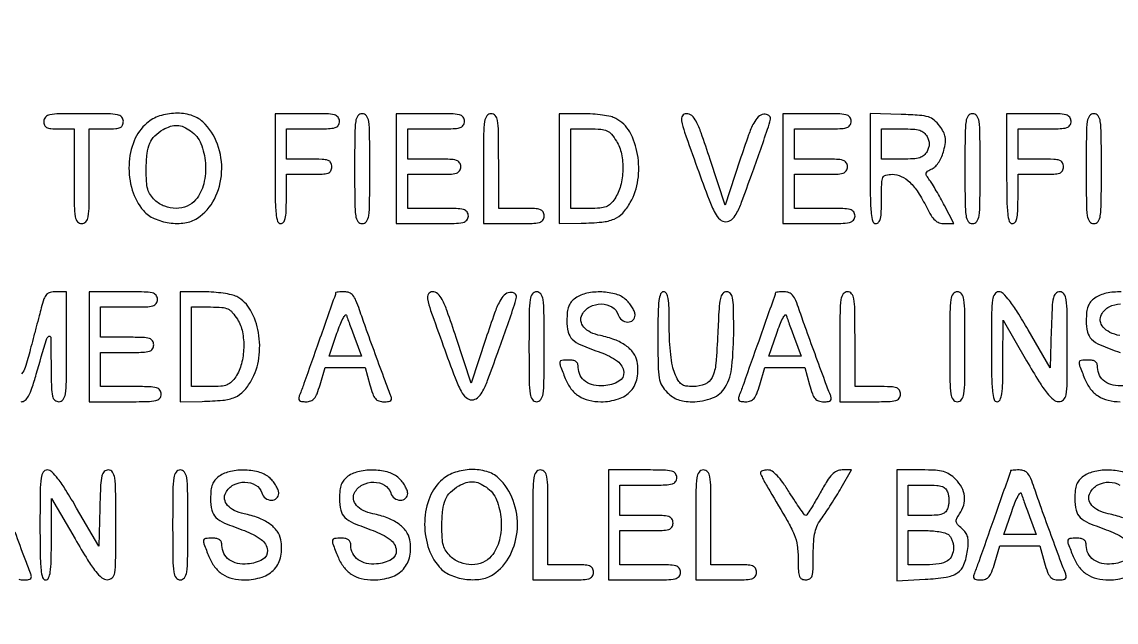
# Model space of a CAD drawing. Extents: x 0 to 1066, y 0 to 761.
# Drawn here: x 870.81 to 895.23, y 241.86 to 255.26 of the extents above; entities that cross this region are included whole.
import ezdxf

# ---------------------------------------------------------------- set-up
doc = ezdxf.new("R2010")
doc.units = 0
doc.header["$MEASUREMENT"] = 0

msp = doc.modelspace()

# ---------------------------------------------------------------- linework, layer by layer
for points in [[(183.390323, 95.266879, 0.000001), (192.989143, 95.254457, 0.000118)], [(479.458836, 95.240684, -0.000004), (502.524384, 95.211821, -0.198594)], [(710.559243, 95.267872, -0.000023), (733.258836, 95.240684, -0.000004), (756.324384, 95.211821, -0.198594)], [(542.992229, 95.24091, -0.000004), (565.972908, 95.212432, -0.198597)], [(606.442229, 95.24091, -0.000004), (629.422908, 95.212432, -0.198597)], [(669.892229, 95.24091, -0.000004), (692.872908, 95.212432, -0.198597)], [(870.789337, 246.7782, 0.178321), (870.877545, 246.810692, 0.090477), (870.953367, 246.903602, 0.045479), (871.030022, 247.07848, 0.010027), (871.127609, 247.39155, -0.001209), (871.353905, 248.165315, -0.180504), (871.408726, 248.238317, -0.586533), (871.449768, 248.216353, -0.002598), (871.457921, 247.60305, 0.004063), (871.466082, 247.10001, 0.046466), (871.489247, 246.903291, 0.159576), (871.541538, 246.813336, 0.183972), (871.6338, 246.7782, 0.240299), (871.728122, 246.826309, 0.123223), (871.778933, 246.952687, 0.031956), (871.799411, 247.232038, 0.002322), (871.803, 248.0049), (871.803, 249.2316), (871.568435, 249.2316, 0.057703), (871.438347, 249.216537, 0.150789), (871.358017, 249.169484, 0.102355), (871.300077, 249.072296, 0.018959), (871.23908, 248.87205, 0.000085), (871.192337, 248.694626, 0.000034), (871.12805, 248.450372, 0.000033), (871.058616, 248.18642, 0.000041), (870.994214, 247.94145, -0.009374), (870.880779, 247.540552, -0.115475), (870.801791, 247.404001, -0.538762)], [(895.339323, 249.228356, 0.060569), (895.007156, 249.200454, 0.10142), (894.75075, 249.089944, 0.064007), (894.657952, 249.005732, 0.085808), (894.600151, 248.908165, 0.066535), (894.569634, 248.778274, 0.024477), (894.5604, 248.589758, 0.055339), (894.589037, 248.331812, 0.149321), (894.679273, 248.173324, 0.090969), (894.873044, 248.047662, 0.013145), (895.314497, 247.877657, -0.070637)], [(895.306566, 248.254434, -0.060203), (895.089887, 248.327177, -0.103319), (894.938806, 248.442045, -0.141227), (894.874442, 248.580835, -0.162669), (894.898878, 248.724146, -0.149104), (895.072637, 248.897203, -0.123853), (895.327031, 248.959698, -0.133716)], [(895.387204, 247.13327, -0.073735), (895.160738, 247.147205, -0.104161), (894.976447, 247.228673, -0.119079), (894.857123, 247.367512, -0.118782), (894.8142, 247.545643, 0.082235), (894.801746, 247.620852, 0.147435), (894.765633, 247.671334, 0.119852), (894.701424, 247.699894, 0.045016), (894.6027, 247.7088, 0.028442), (894.448293, 247.70001, 0.327023), (894.406192, 247.661113, 0.139119), (894.412829, 247.581942, 0.005125), (894.522689, 247.299001, 0.065244), (894.651477, 247.069252, 0.088006), (894.824842, 246.906438, 0.085852), (895.04714, 246.810565, 0.059042), (895.320273, 246.7782, 0.079385)], [(895.40787, 245.200194, 0.061394), (895.085523, 245.252156, 0.060569), (894.753356, 245.224254, 0.10142), (894.49695, 245.113744, 0.064007), (894.404152, 245.029532, 0.085808), (894.346351, 244.931965, 0.066535), (894.315834, 244.802074, 0.024477), (894.3066, 244.613558, 0.055339), (894.335237, 244.355612, 0.149321), (894.425473, 244.197124, 0.090969), (894.619244, 244.071462, 0.013145), (895.060697, 243.901457, -0.070637), (895.435195, 243.705369, -0.215768)], [(895.373922, 244.1855, 0.038754), (895.052766, 244.278234, -0.060203), (894.836087, 244.350977, -0.103319), (894.685006, 244.465845, -0.141227), (894.620642, 244.604635, -0.162669), (894.645078, 244.747946, -0.149104), (894.818837, 244.921003, -0.123853), (895.073231, 244.983498, -0.133716), (895.312553, 244.9169, -0.183571)], [(870.736834, 242.819952, 0.078722), (870.850146, 242.802, 0.029308), (870.955292, 242.808168, 0.166988), (871.005022, 242.832076, 0.236769), (871.019864, 242.875866, 0.061225), (871.00009, 242.95005, -0.006965), (870.877801, 243.266406, -0.001209), (870.656545, 243.86784, -0.001323)], [(895.467196, 243.258264, -0.104684), (895.133404, 243.15707, -0.073735), (894.906938, 243.171005, -0.104161), (894.722647, 243.252473, -0.119079), (894.603323, 243.391312, -0.118782), (894.5604, 243.569443, 0.082235), (894.547946, 243.644652, 0.147435), (894.511833, 243.695134, 0.119852), (894.447624, 243.723694, 0.045016), (894.3489, 243.7326, 0.028442), (894.194493, 243.72381, 0.327023), (894.152392, 243.684913, 0.139119), (894.159029, 243.605742, 0.005125), (894.268889, 243.322801, 0.065244), (894.397677, 243.093052, 0.088006), (894.571042, 242.930238, 0.085852), (894.79334, 242.834365, 0.059042), (895.066473, 242.802, 0.079385), (895.455677, 242.864186, 0.130563)]]:
    msp.add_lwpolyline(points, format="xyb")
for points in [[(409.06215, 749.15415), (40.8618, 749.132981), (40.8618, 380.65769), (40.8618, 12.1824), (501.2973, 12.1824), (961.7328, 12.1824), (961.7328, 380.646631), (961.7328, 749.110861), (961.41555, 749.1633, 0.040886), (961.153339, 749.184871, 0.000002), (934.190609, 749.194398, 0.000089), (904.448031, 749.199508, 0.000054), (869.1804, 749.195529, -0.000029), (813.61687, 749.186499, -0.000004), (696.10453, 749.175037, -0.000004), (556.774728, 749.163736, -0.000004)], [(871.2954, 253.0386, 0.094959), (871.311963, 252.952174, 0.184152), (871.35885, 252.901125, 0.098846), (871.451839, 252.87573, 0.017388), (871.6338, 252.8694), (871.9722, 252.8694), (871.9722, 251.8119, 0.002827), (871.975931, 251.151941, 0.036854), (871.996734, 250.907737, 0.138781), (872.047994, 250.797268, 0.218517), (872.1414, 250.7544, 0.218517), (872.234806, 250.797268, 0.138781), (872.286066, 250.907737, 0.036854), (872.306869, 251.151941, 0.002827), (872.3106, 251.8119), (872.3106, 252.8694), (872.6913, 252.8694, 0.013964), (872.901058, 252.875259, 0.090841), (873.003263, 252.89995, 0.188085), (873.053834, 252.950995, 0.102588), (873.072, 253.0386, 0.193568), (873.034802, 253.131085, 0.15568), (872.939813, 253.182621, 0.043488), (872.730805, 253.203867, 0.003595), (872.1837, 253.2078, 0.003595), (871.636595, 253.203867, 0.043488), (871.427588, 253.182621, 0.15568), (871.332598, 253.131085, 0.193568)], [(873.594403, 252.995773, 0.123885), (873.311212, 252.603077, 0.085485), (873.197637, 252.064157, 0.082885), (873.270108, 251.502136, 0.104562), (873.521839, 251.043526, 0.111799), (873.759809, 250.867175, 0.06908), (874.096208, 250.771481, 0.069045), (874.446165, 250.771015, 0.111332), (874.724082, 250.875081, 0.131426), (875.104839, 251.30106, 0.103697), (875.265254, 251.900711, 0.101152), (875.17259, 252.527053, 0.118621), (874.841971, 253.026619, 0.118666), (874.582235, 253.173201, 0.075716), (874.236556, 253.217138, 0.073305), (873.881541, 253.155807, 0.095814)], [(876.456, 251.9811, 0.003213), (876.460328, 251.307579, 0.022561), (876.479338, 250.98, 0.049302), (876.515253, 250.804277, 0.328801), (876.5829, 250.7544, 0.232029), (876.644637, 250.78468, 0.108427), (876.683769, 250.8672, 0.047315), (876.704501, 251.023057, 0.00942), (876.7098, 251.3043), (876.7098, 251.8542), (877.2174, 251.8542, 0.008455), (877.511098, 251.859167, 0.072107), (877.6404, 251.8824, 0.188641), (877.701932, 251.933668, 0.12648), (877.725, 252.0234, 0.12648), (877.701932, 252.113132, 0.188641), (877.6404, 252.1644, 0.072107), (877.511098, 252.187633, 0.008455), (877.2174, 252.1926), (876.7098, 252.1926), (876.7098, 252.531), (876.7098, 252.8694), (877.302, 252.8694, 0.006583), (877.651892, 252.874007, 0.063075), (877.799025, 252.896593, 0.183695), (877.86787, 252.948026, 0.142406), (877.8942, 253.0386, 0.165398), (877.863083, 253.130095, 0.1727), (877.783163, 253.181674, 0.052938), (877.609445, 253.203557, 0.004884), (877.1751, 253.2078), (876.456, 253.2078)], [(878.2326, 251.9811, 0.002322), (878.236189, 251.208238, 0.031956), (878.256667, 250.928887, 0.123223), (878.307478, 250.802509, 0.240299), (878.4018, 250.7544, 0.240299), (878.496122, 250.802509, 0.123223), (878.546933, 250.928887, 0.031956), (878.567411, 251.208238, 0.002322), (878.571, 251.9811, 0.002322), (878.567411, 252.753962, 0.031956), (878.546933, 253.033312, 0.123223), (878.496122, 253.159691, 0.240299), (878.4018, 253.2078, 0.240299), (878.307478, 253.159691, 0.123223), (878.256667, 253.033312, 0.031956), (878.236189, 252.753962, 0.002322)], [(879.1632, 251.9811), (879.1632, 250.7544), (879.9669, 250.7544, 0.004147), (880.457609, 250.75847, 0.047763), (880.648988, 250.780003, 0.16431), (880.736394, 250.831593, 0.179874), (880.7706, 250.9236, 0.157888), (880.74106, 251.014816, 0.176663), (880.66485, 251.066362, 0.055952), (880.499978, 251.088453, 0.005351), (880.0938, 251.0928), (879.417, 251.0928), (879.417, 251.4735), (879.417, 251.8542), (880.0092, 251.8542, 0.006583), (880.359092, 251.858807, 0.063075), (880.506225, 251.881393, 0.183695), (880.57507, 251.932826, 0.142406), (880.6014, 252.0234, 0.142406), (880.57507, 252.113974, 0.183695), (880.506225, 252.165407, 0.063075), (880.359092, 252.187993, 0.006583), (880.0092, 252.1926), (879.417, 252.1926), (879.417, 252.531), (879.417, 252.8694), (880.0515, 252.8694, 0.005909), (880.429526, 252.873867, 0.059311), (880.585538, 252.89619, 0.180365), (880.658056, 252.947688, 0.150217), (880.686, 253.0386, 0.17273), (880.653327, 253.130357, 0.168559), (880.569675, 253.18195, 0.050222), (880.387122, 253.203649, 0.004487), (879.9246, 253.2078), (879.1632, 253.2078)], [(881.109, 251.9811), (881.109, 250.7544), (881.7858, 250.7544, 0.005351), (882.191978, 250.758747, 0.055952), (882.35685, 250.780837, 0.176663), (882.43306, 250.832384, 0.157888), (882.4626, 250.9236, 0.12648), (882.439532, 251.013332, 0.188641), (882.378, 251.0646, 0.072107), (882.248698, 251.087833, 0.008455), (881.955, 251.0928), (881.4474, 251.0928), (881.4474, 252.1503, 0.002827), (881.443669, 252.810259, 0.036854), (881.422866, 253.054463, 0.138781), (881.371606, 253.164932, 0.218517), (881.2782, 253.2078, 0.240299), (881.183878, 253.159691, 0.123223), (881.133067, 253.033312, 0.031956), (881.112589, 252.753962, 0.002322)], [(882.801, 251.9811), (882.801, 250.7544), (883.28745, 250.762833, 0.018847), (883.75042, 250.788333, 0.076273), (884.023829, 250.856681, 0.107083), (884.215018, 250.990469, 0.057946), (884.385222, 251.223364, 0.09461), (884.556213, 251.728018, 0.077415), (884.546801, 252.298631, 0.083451), (884.371167, 252.799065, 0.148656), (884.060984, 253.100803, 0.065462), (883.94864, 253.141266, 0.01784), (883.762659, 253.174974, 0.017725), (883.547031, 253.198391, 0.017594), (883.32975, 253.206553), (882.801, 253.2078)], [(885.87926, 252.00225, 0.003393), (886.142469, 251.287387, 0.031784), (886.277064, 250.988505, 0.088186), (886.388121, 250.846171, 0.185146), (886.517142, 250.7967, 0.171713), (886.643248, 250.841324, 0.097838), (886.748069, 250.966908, 0.035907), (886.868975, 251.231453, 0.004013), (887.095504, 251.8542, 0.000902), (887.449812, 252.858858, 0.03521), (887.51218, 253.086996, 0.313686), (887.47574, 253.170501, 0.175088), (887.362183, 253.194082, 0.158568), (887.241343, 253.134747, 0.080982), (887.139565, 252.997542, 0.034439), (887.024742, 252.731735, 0.004852), (886.831655, 252.166566), (886.501166, 251.167632), (886.166171, 252.187716, 0.004319), (885.966481, 252.778521, 0.035828), (885.854719, 253.038355, 0.094668), (885.756192, 253.163589, 0.180786), (885.637913, 253.2078, 0.252582), (885.548496, 253.159552, 0.197186), (885.527118, 253.049457, 0.035219), (885.597413, 252.793469, 0.0019)], [(887.7924, 251.9811), (887.7924, 250.7544), (888.5961, 250.7544, 0.004147), (889.086809, 250.75847, 0.047763), (889.278188, 250.780003, 0.16431), (889.365594, 250.831593, 0.179874), (889.3998, 250.9236, 0.157888), (889.37026, 251.014816, 0.176663), (889.29405, 251.066362, 0.055952), (889.129178, 251.088453, 0.005351), (888.723, 251.0928), (888.0462, 251.0928), (888.0462, 251.4735), (888.0462, 251.8542), (888.6384, 251.8542, 0.006583), (888.988292, 251.858807, 0.063075), (889.135425, 251.881393, 0.183695), (889.20427, 251.932826, 0.142406), (889.2306, 252.0234, 0.142406), (889.20427, 252.113974, 0.183695), (889.135425, 252.165407, 0.063075), (888.988292, 252.187993, 0.006583), (888.6384, 252.1926), (888.0462, 252.1926), (888.0462, 252.531), (888.0462, 252.8694), (888.6807, 252.8694, 0.005909), (889.058726, 252.873867, 0.059311), (889.214738, 252.89619, 0.180365), (889.287256, 252.947688, 0.150217), (889.3152, 253.0386, 0.17273), (889.282527, 253.130357, 0.168559), (889.198875, 253.18195, 0.050222), (889.016322, 253.203649, 0.004487), (888.5538, 253.2078), (887.7924, 253.2078)], [(889.7382, 251.984521, 0.003202), (889.742526, 251.309013, 0.022501), (889.761532, 250.98057, 0.049121), (889.79743, 250.804347, 0.329081), (889.8651, 250.7544, 0.232029), (889.926837, 250.78468, 0.108427), (889.965969, 250.8672, 0.047315), (889.986701, 251.023057, 0.00942), (889.992, 251.3043, -0.00595), (889.996307, 251.666265, -0.096871), (890.022344, 251.784398, -0.238613), (890.08701, 251.838015, -0.056005), (890.231053, 251.8542, -0.111153), (890.432505, 251.808856, -0.081177), (890.62182, 251.678001, -0.058854), (890.80751, 251.451371, -0.025924), (890.999372, 251.11395, 0.021841), (891.099116, 250.935153, 0.069009), (891.18627, 250.829627, 0.100305), (891.278778, 250.773832, 0.085906), (891.391045, 250.7544), (891.60225, 250.7544), (891.396073, 251.15625, 0.006834), (891.308006, 251.322272, 0.006481), (891.213898, 251.488812, 0.006451), (891.126851, 251.63396, 0.022591), (891.065427, 251.724075, -0.02569), (890.998848, 251.823064, -0.192002), (890.989929, 251.877864, -0.198014), (891.021263, 251.92279, -0.027525), (891.122128, 251.979975, 0.089041), (891.200081, 252.037814, 0.046566), (891.274598, 252.133476, 0.042448), (891.337834, 252.253802, 0.038847), (891.382064, 252.386663, 0.026721), (891.416034, 252.563022, 0.076578), (891.414042, 252.687441, 0.082928), (891.375016, 252.799784, 0.035157), (891.288672, 252.934462, 0.057331), (891.166102, 253.06474, 0.10358), (891.037717, 253.134032, 0.055706), (890.842585, 253.168974, 0.007564), (890.427358, 253.190071), (889.7382, 253.214643)], [(891.8532, 251.9811, 0.002322), (891.856789, 251.208238, 0.031956), (891.877267, 250.928887, 0.123223), (891.928078, 250.802509, 0.240299), (892.0224, 250.7544, 0.240299), (892.116722, 250.802509, 0.123223), (892.167533, 250.928887, 0.031956), (892.188011, 251.208238, 0.002322), (892.1916, 251.9811, 0.002322), (892.188011, 252.753962, 0.031956), (892.167533, 253.033312, 0.123223), (892.116722, 253.159691, 0.240299), (892.0224, 253.2078, 0.240299), (891.928078, 253.159691, 0.123223), (891.877267, 253.033312, 0.031956), (891.856789, 252.753962, 0.002322)], [(892.7838, 251.9811, 0.003213), (892.788128, 251.307579, 0.022561), (892.807138, 250.98, 0.049302), (892.843053, 250.804277, 0.328801), (892.9107, 250.7544, 0.232029), (892.972437, 250.78468, 0.108427), (893.011569, 250.8672, 0.047315), (893.032301, 251.023057, 0.00942), (893.0376, 251.3043), (893.0376, 251.8542), (893.5452, 251.8542, 0.008455), (893.838898, 251.859167, 0.072107), (893.9682, 251.8824, 0.188641), (894.029732, 251.933668, 0.12648), (894.0528, 252.0234, 0.12648), (894.029732, 252.113132, 0.188641), (893.9682, 252.1644, 0.072107), (893.838898, 252.187633, 0.008455), (893.5452, 252.1926), (893.0376, 252.1926), (893.0376, 252.531), (893.0376, 252.8694), (893.6298, 252.8694, 0.006583), (893.979692, 252.874007, 0.063075), (894.126825, 252.896593, 0.183695), (894.19567, 252.948026, 0.142406), (894.222, 253.0386, 0.165398), (894.190883, 253.130095, 0.1727), (894.110963, 253.181674, 0.052938), (893.937245, 253.203557, 0.004884), (893.5029, 253.2078), (892.7838, 253.2078)], [(894.5604, 251.9811, 0.002322), (894.563989, 251.208238, 0.031956), (894.584467, 250.928887, 0.123223), (894.635278, 250.802509, 0.240299), (894.7296, 250.7544, 0.240299), (894.823922, 250.802509, 0.123223), (894.874733, 250.928887, 0.031956), (894.895211, 251.208238, 0.002322), (894.8988, 251.9811, 0.002322), (894.895211, 252.753962, 0.031956), (894.874733, 253.033312, 0.123223), (894.823922, 253.159691, 0.240299), (894.7296, 253.2078, 0.240299), (894.635278, 253.159691, 0.123223), (894.584467, 253.033312, 0.031956), (894.563989, 252.753962, 0.002322)], [(874.573497, 252.824039, -0.143223), (874.801198, 252.539723, -0.079931), (874.90366, 252.104553, -0.077332), (874.865465, 251.643418, -0.11509), (874.684196, 251.28315, -0.119537), (874.495784, 251.143595, -0.098447), (874.250127, 251.092952, -0.09388), (873.993677, 251.139662, -0.097006), (873.775403, 251.276747, -0.056872), (873.674483, 251.39584, -0.080028), (873.616587, 251.522196, -0.054705), (873.588763, 251.693924, -0.014142), (873.582291, 251.974697, -0.025001), (873.601355, 252.319555, -0.075567), (873.660782, 252.546538, -0.098225), (873.774237, 252.711405, -0.062967), (873.9603, 252.851819, -0.051006), (874.125066, 252.925158, -0.090781), (874.271714, 252.945195, -0.090761), (874.415971, 252.911981, -0.050966)], [(884.075953, 252.59445, -0.090931), (884.188274, 252.312731, -0.056823), (884.218335, 251.957809, -0.056208), (884.167425, 251.599988, -0.081785), (884.03863, 251.309109, -0.053857), (883.945367, 251.195566, -0.102503), (883.846365, 251.131935, -0.073821), (883.708688, 251.101209, -0.018052), (883.47585, 251.0928), (883.0548, 251.0928), (883.0548, 251.9811), (883.0548, 252.8694), (883.479043, 252.8694, -0.017821), (883.729018, 252.860488, -0.090339), (883.863517, 252.825935, -0.111314), (883.963276, 252.749566, -0.033754)], [(891.0072, 252.7002, -0.049536), (891.043362, 252.612826, -0.073486), (891.055453, 252.531, -0.073486), (891.043362, 252.449174, -0.049536), (891.0072, 252.3618, -0.09537), (890.938305, 252.276875, -0.100861), (890.844066, 252.225633, -0.059921), (890.699032, 252.199648, -0.014397), (890.454323, 252.1926), (889.992, 252.1926), (889.992, 252.531), (889.992, 252.8694), (890.454323, 252.8694, -0.014397), (890.699032, 252.862352, -0.059921), (890.844066, 252.836367, -0.100861), (890.938305, 252.785125, -0.09537)], [(872.3106, 248.0049), (872.3106, 246.7782), (873.1143, 246.7782, 0.004147), (873.605009, 246.78227, 0.047763), (873.796388, 246.803803, 0.16431), (873.883794, 246.855393, 0.179874), (873.918, 246.9474, 0.157888), (873.88846, 247.038616, 0.176663), (873.81225, 247.090162, 0.055952), (873.647378, 247.112253, 0.005351), (873.2412, 247.1166), (872.5644, 247.1166), (872.5644, 247.4973), (872.5644, 247.878), (873.1566, 247.878, 0.006583), (873.506492, 247.882607, 0.063075), (873.653625, 247.905193, 0.183695), (873.72247, 247.956626, 0.142406), (873.7488, 248.0472, 0.142406), (873.72247, 248.137774, 0.183695), (873.653625, 248.189207, 0.063075), (873.506492, 248.211793, 0.006583), (873.1566, 248.2164), (872.5644, 248.2164), (872.5644, 248.5548), (872.5644, 248.8932), (873.1989, 248.8932, 0.005909), (873.576926, 248.897667, 0.059311), (873.732938, 248.91999, 0.180365), (873.805456, 248.971488, 0.150217), (873.8334, 249.0624, 0.17273), (873.800727, 249.154157, 0.168559), (873.717075, 249.20575, 0.050222), (873.534522, 249.227449, 0.004487), (873.072, 249.2316), (872.3106, 249.2316)], [(874.341, 248.0049), (874.341, 246.7782), (874.82745, 246.786633, 0.018847), (875.29042, 246.812133, 0.076273), (875.563829, 246.880481, 0.107083), (875.755018, 247.014269, 0.057946), (875.925222, 247.247164, 0.09461), (876.096213, 247.751818, 0.077415), (876.086801, 248.322431, 0.083451), (875.911167, 248.822865, 0.148656), (875.600984, 249.124603, 0.065462), (875.48864, 249.165066, 0.01784), (875.302659, 249.198774, 0.017725), (875.087031, 249.222191, 0.017594), (874.86975, 249.230353), (874.341, 249.2316)], [(877.809595, 249.21045, -0.084799), (877.803091, 249.172434, -0.000052), (877.43712, 248.133662, -0.000388), (877.101576, 247.183928, -0.009822), (877.004575, 246.92625, 0.060048), (876.984983, 246.852519, 0.230938), (876.999232, 246.808662, 0.170663), (877.047325, 246.784554, 0.031659), (877.147579, 246.7782, 0.086283), (877.255694, 246.796997, 0.134827), (877.332523, 246.850959, 0.082591), (877.394596, 246.95797, 0.018432), (877.462068, 247.1589), (877.574476, 247.5396), (878.019443, 247.5396), (878.464411, 247.5396), (878.571, 247.1589, 0.017944), (878.636385, 246.95399, 0.087286), (878.696612, 246.848531, 0.141822), (878.773834, 246.796152, 0.078722), (878.887146, 246.7782, 0.029308), (878.992292, 246.784368, 0.166988), (879.042022, 246.808276, 0.236769), (879.056864, 246.852066, 0.061225), (879.03709, 246.92625, -0.006965), (878.914801, 247.242606, -0.001209), (878.693545, 247.84404, -0.001323), (878.473817, 248.450787, -0.005089), (878.342052, 248.82975, 0.017403), (878.263281, 249.0395, 0.074917), (878.194522, 249.153275, 0.125362), (878.114816, 249.211172, 0.094981), (878.008249, 249.2316, 0.00999), (877.932084, 249.230078, 0.016528), (877.867952, 249.225387, 0.010464), (877.816848, 249.218862, 0.371455)], [(880.21106, 248.02605, 0.003393), (880.474269, 247.311187, 0.031784), (880.608864, 247.012305, 0.088186), (880.719921, 246.869971, 0.185146), (880.848942, 246.8205, 0.171713), (880.975048, 246.865124, 0.097838), (881.079869, 246.990708, 0.035907), (881.200775, 247.255253, 0.004013), (881.427304, 247.878, 0.000902), (881.781612, 248.882658, 0.03521), (881.84398, 249.110796, 0.313686), (881.80754, 249.194301, 0.175088), (881.693983, 249.217882, 0.158568), (881.573143, 249.158547, 0.080982), (881.471365, 249.021342, 0.034439), (881.356542, 248.755535, 0.004852), (881.163455, 248.190366), (880.832966, 247.191432), (880.497971, 248.211516, 0.004319), (880.298281, 248.802321, 0.035828), (880.186519, 249.062155, 0.094668), (880.087992, 249.187389, 0.180786), (879.969713, 249.2316, 0.252582), (879.880296, 249.183352, 0.197186), (879.858918, 249.073257, 0.035219), (879.929213, 248.817269, 0.0019)], [(882.1242, 248.0049, 0.002322), (882.127789, 247.232038, 0.031956), (882.148267, 246.952687, 0.123223), (882.199078, 246.826309, 0.240299), (882.2934, 246.7782, 0.240299), (882.387722, 246.826309, 0.123223), (882.438533, 246.952687, 0.031956), (882.459011, 247.232038, 0.002322), (882.4626, 248.0049, 0.002322), (882.459011, 248.777762, 0.031956), (882.438533, 249.057112, 0.123223), (882.387722, 249.183491, 0.240299), (882.2934, 249.2316, 0.240299), (882.199078, 249.183491, 0.123223), (882.148267, 249.057112, 0.031956), (882.127789, 248.777762, 0.002322)], [(883.16055, 249.089944, 0.064007), (883.067752, 249.005732, 0.085808), (883.009951, 248.908165, 0.066535), (882.979434, 248.778274, 0.024477), (882.9702, 248.589758, 0.055339), (882.998837, 248.331812, 0.149321), (883.089073, 248.173324, 0.090969), (883.282844, 248.047662, 0.013145), (883.724297, 247.877657, -0.070637), (884.098795, 247.681569, -0.215768), (884.238551, 247.438824, -0.299828), (884.130796, 247.234464, -0.104684), (883.797004, 247.13327, -0.073735), (883.570538, 247.147205, -0.104161), (883.386247, 247.228673, -0.119079), (883.266923, 247.367512, -0.118782), (883.224, 247.545643, 0.082235), (883.211546, 247.620852, 0.147435), (883.175433, 247.671334, 0.119852), (883.111224, 247.699894, 0.045016), (883.0125, 247.7088, 0.028442), (882.858093, 247.70001, 0.327023), (882.815992, 247.661113, 0.139119), (882.822629, 247.581942, 0.005125), (882.932489, 247.299001, 0.065244), (883.061277, 247.069252, 0.088006), (883.234642, 246.906438, 0.085852), (883.45694, 246.810565, 0.059042), (883.730073, 246.7782, 0.079385), (884.119277, 246.840386, 0.130563), (884.397088, 247.021024, 0.137881), (884.539228, 247.307502, 0.093265), (884.539428, 247.674247, 0.114024), (884.455895, 247.865128, 0.079467), (884.28687, 248.029886, 0.063948), (884.037522, 248.1617, 0.038754), (883.716366, 248.254434, -0.060203), (883.499687, 248.327177, -0.103319), (883.348606, 248.442045, -0.141227), (883.284242, 248.580835, -0.162669), (883.308678, 248.724146, -0.149104), (883.482437, 248.897203, -0.123853), (883.736831, 248.959698, -0.133716), (883.976153, 248.8931, -0.183571), (884.113673, 248.719672, 0.153609), (884.195587, 248.603012, 0.157876), (884.328616, 248.555861, 0.194842), (884.444596, 248.599172, 0.210147), (884.493, 248.709253, 0.093821), (884.479333, 248.781446, 0.037607), (884.435483, 248.87237, 0.035541), (884.372123, 248.965863, 0.037508), (884.297197, 249.047653, 0.118482), (884.07147, 249.176394, 0.061394), (883.749123, 249.228356, 0.060569), (883.416956, 249.200454, 0.10142)], [(885.0006, 248.212555, 0.003964), (885.005625, 247.578702, 0.037977), (885.03037, 247.309831, 0.086932), (885.09029, 247.141039, 0.067817), (885.208255, 246.985855, 0.045287), (885.325429, 246.88818, 0.061733), (885.447229, 246.824605, 0.057123), (885.588102, 246.789588, 0.032389), (885.763716, 246.7782, 0.091481), (886.221483, 246.86266, 0.171956), (886.504283, 247.103525, 0.107033), (886.652319, 247.56333, 0.02456), (886.6926, 248.382883, 0.004091), (886.688458, 248.889082, 0.042042), (886.667504, 249.097079, 0.139542), (886.619241, 249.194071, 0.210994), (886.534267, 249.2316, 0.224554), (886.447766, 249.190689, 0.120063), (886.395404, 249.081807, 0.038088), (886.36461, 248.851874, 0.003955), (886.337825, 248.306662, -0.011778), (886.29415, 247.63291, -0.086058), (886.211304, 247.321462, -0.186836), (886.055586, 247.170554, -0.100409), (885.789624, 247.1166, -0.036356), (885.627866, 247.128377, -0.118728), (885.528954, 247.168081, -0.110433), (885.454963, 247.250302, -0.02926), (885.376983, 247.409983, -0.051176), (885.325426, 247.580561, -0.018965), (885.287064, 247.828797, -0.016895), (885.262492, 248.12919, -0.011958), (885.2544, 248.467483, 0.005918), (885.249605, 248.872643, 0.03524), (885.229738, 249.083097, 0.084231), (885.191549, 249.193637, 0.274093), (885.1275, 249.2316, 0.308918), (885.061315, 249.186395, 0.062189), (885.024384, 249.040609, 0.026926), (885.005083, 248.765539, 0.004053)], [(887.623195, 249.21045, -0.084799), (887.616691, 249.172434, -0.000052), (887.25072, 248.133662, -0.000388), (886.915176, 247.183928, -0.009822), (886.818175, 246.92625, 0.060048), (886.798583, 246.852519, 0.230938), (886.812832, 246.808662, 0.170663), (886.860925, 246.784554, 0.031659), (886.961179, 246.7782, 0.086283), (887.069294, 246.796997, 0.134827), (887.146123, 246.850959, 0.082591), (887.208196, 246.95797, 0.018432), (887.275668, 247.1589), (887.388076, 247.5396), (887.833043, 247.5396), (888.278011, 247.5396), (888.3846, 247.1589, 0.017944), (888.449985, 246.95399, 0.087286), (888.510212, 246.848531, 0.141822), (888.587434, 246.796152, 0.078722), (888.700746, 246.7782, 0.029308), (888.805892, 246.784368, 0.166988), (888.855622, 246.808276, 0.236769), (888.870464, 246.852066, 0.061225), (888.85069, 246.92625, -0.006965), (888.728401, 247.242606, -0.001209), (888.507145, 247.84404, -0.001323), (888.287417, 248.450787, -0.005089), (888.155652, 248.82975, 0.017403), (888.076881, 249.0395, 0.074917), (888.008122, 249.153275, 0.125362), (887.928416, 249.211172, 0.094981), (887.821849, 249.2316, 0.00999), (887.745684, 249.230078, 0.016528), (887.681552, 249.225387, 0.010464), (887.630448, 249.218862, 0.371455)], [(889.0614, 248.0049), (889.0614, 246.7782), (889.7382, 246.7782, 0.005351), (890.144378, 246.782547, 0.055952), (890.30925, 246.804638, 0.176663), (890.38546, 246.856184, 0.157888), (890.415, 246.9474, 0.12648), (890.391932, 247.037132, 0.188641), (890.3304, 247.0884, 0.072107), (890.201098, 247.111633, 0.008455), (889.9074, 247.1166), (889.3998, 247.1166), (889.3998, 248.1741, 0.002827), (889.396069, 248.834059, 0.036854), (889.375266, 249.078262, 0.138781), (889.324006, 249.188732, 0.218517), (889.2306, 249.2316, 0.240299), (889.136278, 249.183491, 0.123223), (889.085467, 249.057112, 0.031956), (889.064989, 248.777762, 0.002322)], [(891.5148, 248.0049, 0.002322), (891.518389, 247.232038, 0.031956), (891.538867, 246.952687, 0.123223), (891.589678, 246.826309, 0.240299), (891.684, 246.7782, 0.240299), (891.778322, 246.826309, 0.123223), (891.829133, 246.952687, 0.031956), (891.849611, 247.232038, 0.002322), (891.8532, 248.0049, 0.002322), (891.849611, 248.777762, 0.031956), (891.829133, 249.057112, 0.123223), (891.778322, 249.183491, 0.240299), (891.684, 249.2316, 0.240299), (891.589678, 249.183491, 0.123223), (891.538867, 249.057112, 0.031956), (891.518389, 248.777762, 0.002322)], [(892.4454, 248.0049, 0.003213), (892.449728, 247.331379, 0.022561), (892.468738, 247.0038, 0.049302), (892.504653, 246.828077, 0.328801), (892.5723, 246.7782, 0.295501), (892.637672, 246.820531, 0.070336), (892.675406, 246.951231, 0.029944), (892.69544, 247.198794, 0.004715), (892.701037, 247.68765), (892.702874, 248.5971), (893.229787, 247.690957, 0.006242), (893.509161, 247.224024, 0.029041), (893.688882, 246.966737, 0.052989), (893.826126, 246.826238, 0.170079), (893.94705, 246.781507, 0.199339), (894.055331, 246.824273, 0.163117), (894.113025, 246.935706, 0.036571), (894.134104, 247.194581, 0.002034), (894.1374, 248.0049, 0.002367), (894.133769, 248.772072, 0.031318), (894.113384, 249.054383, 0.117824), (894.063577, 249.183077, 0.246563), (893.97116, 249.2316, 0.195513), (893.880355, 249.194682, 0.145553), (893.827052, 249.099256, 0.043894), (893.799539, 248.892993, 0.004128), (893.78081, 248.381718), (893.7567, 247.531836), (893.263517, 248.381718, 0.007787), (893.023438, 248.780983, 0.025041), (892.846601, 249.03561, 0.035073), (892.708747, 249.190518, 0.195814), (892.607867, 249.2316, 0.254619), (892.517861, 249.182588, 0.110911), (892.469351, 249.050758, 0.030502), (892.449087, 248.764586, 0.002427)], [(875.615953, 248.61825, -0.090931), (875.728274, 248.336531, -0.056823), (875.758335, 247.981609, -0.056208), (875.707425, 247.623788, -0.081785), (875.57863, 247.332909, -0.053857), (875.485367, 247.219366, -0.102503), (875.386365, 247.155735, -0.073821), (875.248688, 247.125009, -0.018052), (875.01585, 247.1166), (874.5948, 247.1166), (874.5948, 248.0049), (874.5948, 248.8932), (875.019043, 248.8932, -0.017821), (875.269018, 248.884288, -0.090339), (875.403517, 248.849735, -0.111314), (875.503276, 248.773366, -0.033754)], [(878.235755, 248.19525), (878.385544, 247.7934), (878.023238, 247.7934), (877.660932, 247.7934), (877.838743, 248.307818, -0.011999), (877.909493, 248.497624, -0.026422), (877.974517, 248.638059, -0.047278), (878.024834, 248.714701, -0.601846), (878.05126, 248.709668, 0.009837), (878.073096, 248.643495, 0.001488), (878.119771, 248.512123, 0.001668), (878.175862, 248.357356, 0.001442)], [(888.049355, 248.19525), (888.199144, 247.7934), (887.836838, 247.7934), (887.474532, 247.7934), (887.652343, 248.307818, -0.011999), (887.723093, 248.497624, -0.026422), (887.788117, 248.638059, -0.047278), (887.838434, 248.714701, -0.601846), (887.86486, 248.709668, 0.009837), (887.886696, 248.643495, 0.001488), (887.933371, 248.512123, 0.001668), (887.989462, 248.357356, 0.001442)], [(871.2108, 244.0287, 0.003213), (871.215128, 243.355179, 0.022561), (871.234138, 243.0276, 0.049302), (871.270053, 242.851877, 0.328801), (871.3377, 242.802, 0.295501), (871.403072, 242.844331, 0.070336), (871.440806, 242.975031, 0.029944), (871.46084, 243.222594, 0.004715), (871.466437, 243.71145), (871.468274, 244.6209), (871.995187, 243.714757, 0.006242), (872.274561, 243.247824, 0.029041), (872.454282, 242.990537, 0.052989), (872.591526, 242.850038, 0.170079), (872.71245, 242.805307, 0.199339), (872.820731, 242.848073, 0.163117), (872.878425, 242.959506, 0.036571), (872.899504, 243.218381, 0.002034), (872.9028, 244.0287, 0.002367), (872.899169, 244.795872, 0.031318), (872.878784, 245.078183, 0.117824), (872.828977, 245.206877, 0.246563), (872.73656, 245.2554, 0.195513), (872.645755, 245.218482, 0.145553), (872.592452, 245.123056, 0.043894), (872.564939, 244.916793, 0.004128), (872.54621, 244.405518), (872.5221, 243.555636), (872.028917, 244.405518, 0.007787), (871.788838, 244.804783, 0.025041), (871.612001, 245.05941, 0.035073), (871.474147, 245.214318, 0.195814), (871.373267, 245.2554, 0.254619), (871.283261, 245.206388, 0.110911), (871.234751, 245.074558, 0.030502), (871.214487, 244.788386, 0.002427)], [(874.1718, 244.0287, 0.002322), (874.175389, 243.255838, 0.031956), (874.195867, 242.976487, 0.123223), (874.246678, 242.850109, 0.240299), (874.341, 242.802, 0.240299), (874.435322, 242.850109, 0.123223), (874.486133, 242.976487, 0.031956), (874.506611, 243.255838, 0.002322), (874.5102, 244.0287, 0.002322), (874.506611, 244.801562, 0.031956), (874.486133, 245.080912, 0.123223), (874.435322, 245.207291, 0.240299), (874.341, 245.2554, 0.240299), (874.246678, 245.207291, 0.123223), (874.195867, 245.080912, 0.031956), (874.175389, 244.801562, 0.002322)], [(875.20815, 245.113744, 0.064007), (875.115352, 245.029532, 0.085808), (875.057551, 244.931965, 0.066535), (875.027034, 244.802074, 0.024477), (875.0178, 244.613558, 0.055339), (875.046437, 244.355612, 0.149321), (875.136673, 244.197124, 0.090969), (875.330444, 244.071462, 0.013145), (875.771897, 243.901457, -0.070637), (876.146395, 243.705369, -0.215768), (876.286151, 243.462624, -0.299828), (876.178396, 243.258264, -0.104684), (875.844604, 243.15707, -0.073735), (875.618138, 243.171005, -0.104161), (875.433847, 243.252473, -0.119079), (875.314523, 243.391312, -0.118782), (875.2716, 243.569443, 0.082235), (875.259146, 243.644652, 0.147435), (875.223033, 243.695134, 0.119852), (875.158824, 243.723694, 0.045016), (875.0601, 243.7326, 0.028442), (874.905693, 243.72381, 0.327023), (874.863592, 243.684913, 0.139119), (874.870229, 243.605742, 0.005125), (874.980089, 243.322801, 0.065244), (875.108877, 243.093052, 0.088006), (875.282242, 242.930238, 0.085852), (875.50454, 242.834365, 0.059042), (875.777673, 242.802, 0.079385), (876.166877, 242.864186, 0.130563), (876.444688, 243.044824, 0.137881), (876.586828, 243.331302, 0.093265), (876.587028, 243.698047, 0.114024), (876.503495, 243.888928, 0.079467), (876.33447, 244.053686, 0.063948), (876.085122, 244.1855, 0.038754), (875.763966, 244.278234, -0.060203), (875.547287, 244.350977, -0.103319), (875.396206, 244.465845, -0.141227), (875.331842, 244.604635, -0.162669), (875.356278, 244.747946, -0.149104), (875.530037, 244.921003, -0.123853), (875.784431, 244.983498, -0.133716), (876.023753, 244.9169, -0.183571), (876.161273, 244.743472, 0.153609), (876.243187, 244.626812, 0.157876), (876.376216, 244.579661, 0.194842), (876.492196, 244.622972, 0.210147), (876.5406, 244.733053, 0.093821), (876.526933, 244.805246, 0.037607), (876.483083, 244.89617, 0.035541), (876.419723, 244.989663, 0.037508), (876.344797, 245.071453, 0.118482), (876.11907, 245.200194, 0.061394), (875.796723, 245.252156, 0.060569), (875.464556, 245.224254, 0.10142)], [(878.08455, 245.113744, 0.064007), (877.991752, 245.029532, 0.085808), (877.933951, 244.931965, 0.066535), (877.903434, 244.802074, 0.024477), (877.8942, 244.613558, 0.055339), (877.922837, 244.355612, 0.149321), (878.013073, 244.197124, 0.090969), (878.206844, 244.071462, 0.013145), (878.648297, 243.901457, -0.070637), (879.022795, 243.705369, -0.215768), (879.162551, 243.462624, -0.299828), (879.054796, 243.258264, -0.104684), (878.721004, 243.15707, -0.073735), (878.494538, 243.171005, -0.104161), (878.310247, 243.252473, -0.119079), (878.190923, 243.391312, -0.118782), (878.148, 243.569443, 0.082235), (878.135546, 243.644652, 0.147435), (878.099433, 243.695134, 0.119852), (878.035224, 243.723694, 0.045016), (877.9365, 243.7326, 0.028442), (877.782093, 243.72381, 0.327023), (877.739992, 243.684913, 0.139119), (877.746629, 243.605742, 0.005125), (877.856489, 243.322801, 0.065244), (877.985277, 243.093052, 0.088006), (878.158642, 242.930238, 0.085852), (878.38094, 242.834365, 0.059042), (878.654073, 242.802, 0.079385), (879.043277, 242.864186, 0.130563), (879.321088, 243.044824, 0.137881), (879.463228, 243.331302, 0.093265), (879.463428, 243.698047, 0.114024), (879.379895, 243.888928, 0.079467), (879.21087, 244.053686, 0.063948), (878.961522, 244.1855, 0.038754), (878.640366, 244.278234, -0.060203), (878.423687, 244.350977, -0.103319), (878.272606, 244.465845, -0.141227), (878.208242, 244.604635, -0.162669), (878.232678, 244.747946, -0.149104), (878.406437, 244.921003, -0.123853), (878.660831, 244.983498, -0.133716), (878.900153, 244.9169, -0.183571), (879.037673, 244.743472, 0.153609), (879.119587, 244.626812, 0.157876), (879.252616, 244.579661, 0.194842), (879.368596, 244.622972, 0.210147), (879.417, 244.733053, 0.093821), (879.403333, 244.805246, 0.037607), (879.359483, 244.89617, 0.035541), (879.296123, 244.989663, 0.037508), (879.221197, 245.071453, 0.118482), (878.99547, 245.200194, 0.061394), (878.673123, 245.252156, 0.060569), (878.340956, 245.224254, 0.10142)], [(880.193203, 245.043373, 0.123885), (879.910012, 244.650677, 0.085485), (879.796437, 244.111757, 0.082885), (879.868908, 243.549736, 0.104562), (880.120639, 243.091126, 0.111799), (880.358609, 242.914775, 0.06908), (880.695008, 242.819081, 0.069045), (881.044965, 242.818615, 0.111332), (881.322882, 242.922681, 0.131426), (881.703639, 243.34866, 0.103697), (881.864054, 243.948311, 0.101152), (881.77139, 244.574653, 0.118621), (881.440771, 245.074219, 0.118666), (881.181035, 245.220801, 0.075716), (880.835356, 245.264738, 0.073305), (880.480341, 245.203407, 0.095814)], [(882.2088, 244.0287), (882.2088, 242.802), (882.8856, 242.802, 0.005351), (883.291778, 242.806347, 0.055952), (883.45665, 242.828438, 0.176663), (883.53286, 242.879984, 0.157888), (883.5624, 242.9712, 0.12648), (883.539332, 243.060932, 0.188641), (883.4778, 243.1122, 0.072107), (883.348498, 243.135433, 0.008455), (883.0548, 243.1404), (882.5472, 243.1404), (882.5472, 244.1979, 0.002827), (882.543469, 244.857859, 0.036854), (882.522666, 245.102062, 0.138781), (882.471406, 245.212532, 0.218517), (882.378, 245.2554, 0.240299), (882.283678, 245.207291, 0.123223), (882.232867, 245.080912, 0.031956), (882.212389, 244.801562, 0.002322)], [(883.9008, 244.0287), (883.9008, 242.802), (884.7045, 242.802, 0.004147), (885.195209, 242.80607, 0.047763), (885.386588, 242.827603, 0.16431), (885.473994, 242.879193, 0.179874), (885.5082, 242.9712, 0.157888), (885.47866, 243.062416, 0.176663), (885.40245, 243.113962, 0.055952), (885.237578, 243.136053, 0.005351), (884.8314, 243.1404), (884.1546, 243.1404), (884.1546, 243.5211), (884.1546, 243.9018), (884.7468, 243.9018, 0.006583), (885.096692, 243.906407, 0.063075), (885.243825, 243.928993, 0.183695), (885.31267, 243.980426, 0.142406), (885.339, 244.071, 0.142406), (885.31267, 244.161574, 0.183695), (885.243825, 244.213007, 0.063075), (885.096692, 244.235593, 0.006583), (884.7468, 244.2402), (884.1546, 244.2402), (884.1546, 244.5786), (884.1546, 244.917), (884.7891, 244.917, 0.005909), (885.167126, 244.921467, 0.059311), (885.323138, 244.94379, 0.180365), (885.395656, 244.995288, 0.150217), (885.4236, 245.0862, 0.17273), (885.390927, 245.177957, 0.168559), (885.307275, 245.22955, 0.050222), (885.124722, 245.251249, 0.004487), (884.6622, 245.2554), (883.9008, 245.2554)], [(885.8466, 244.0287), (885.8466, 242.802), (886.5234, 242.802, 0.005351), (886.929578, 242.806347, 0.055952), (887.09445, 242.828438, 0.176663), (887.17066, 242.879984, 0.157888), (887.2002, 242.9712, 0.12648), (887.177132, 243.060932, 0.188641), (887.1156, 243.1122, 0.072107), (886.986298, 243.135433, 0.008455), (886.6926, 243.1404), (886.185, 243.1404), (886.185, 244.1979, 0.002827), (886.181269, 244.857859, 0.036854), (886.160466, 245.102062, 0.138781), (886.109206, 245.212532, 0.218517), (886.0158, 245.2554, 0.240299), (885.921478, 245.207291, 0.123223), (885.870667, 245.080912, 0.031956), (885.850189, 244.801562, 0.002322)], [(887.288469, 245.19195, 0.098044), (887.298763, 245.152174, 0.006751), (887.350794, 245.047733, 0.009417), (887.417328, 244.924344, 0.006929), (887.495485, 244.7901, -0.003893), (887.888294, 244.124723, -0.033196), (888.041786, 243.81425, -0.063283), (888.10897, 243.568031, -0.03501), (888.1308, 243.256644, 0.01019), (888.136071, 242.998044, 0.079044), (888.159821, 242.879981, 0.189957), (888.210977, 242.823015, 0.116431), (888.3, 242.802, 0.136957), (888.390314, 242.827211, 0.185702), (888.441694, 242.893533, 0.065938), (888.464483, 243.034538, 0.007136), (888.4692, 243.365065, -0.01444), (888.477896, 243.666099, -0.04363), (888.507509, 243.868947, -0.057784), (888.565933, 244.0302, -0.044334), (888.664219, 244.189915, 0.01199), (888.755271, 244.318461, 0.005258), (888.869969, 244.492844, 0.0052), (888.987875, 244.680541, 0.006935), (889.090786, 244.85355), (889.322332, 245.2554), (889.112993, 245.2554, 0.108876), (888.994325, 245.22925, 0.092988), (888.889833, 245.154773, 0.053175), (888.777767, 245.010338, 0.012741), (888.624599, 244.7478, -0.00625), (888.514446, 244.553232, -0.009839), (888.414544, 244.389307, -0.004317), (888.326566, 244.253738, -0.251756), (888.301382, 244.2402, -0.23848), (888.275419, 244.25333, -0.003892), (888.176986, 244.389307, -0.009183), (888.064733, 244.553235, -0.005851), (887.939922, 244.7478, 0.015141), (887.788211, 244.974902, 0.036179), (887.659002, 245.130963, 0.050226), (887.547619, 245.226033, 0.152717), (887.453713, 245.2554, 0.035826), (887.389278, 245.250777, 0.055903), (887.335496, 245.236762, 0.07526), (887.299407, 245.216249, 0.245106)], [(890.3304, 244.019453), (890.3304, 242.783506), (890.963449, 242.815474, 0.024309), (891.434374, 242.862279, 0.112633), (891.687526, 242.961048, 0.153372), (891.831342, 243.142535, 0.058166), (891.91208, 243.459348, 0.023573), (891.927821, 243.641507, 0.073694), (891.91459, 243.763463, 0.094912), (891.869236, 243.858702, 0.057312), (891.783925, 243.950608, -0.027153), (891.689213, 244.041059, -0.149392), (891.658377, 244.103688, -0.161279), (891.669037, 244.17022, -0.033096), (891.731533, 244.273345, 0.080592), (891.825889, 244.468587, 0.100315), (891.843843, 244.668937, 0.097349), (891.782181, 244.865023, 0.071783), (891.645545, 245.047745, 0.050512), (891.511395, 245.157221, 0.079484), (891.376203, 245.218387, 0.053942), (891.19371, 245.247552, 0.012674), (890.884145, 245.2554), (890.3304, 245.2554)], [(892.868395, 245.23425, -0.084799), (892.861891, 245.196234, -0.000052), (892.49592, 244.157462, -0.000388), (892.160376, 243.207728, -0.009822), (892.063375, 242.95005, 0.060048), (892.043783, 242.876319, 0.230938), (892.058032, 242.832462, 0.170663), (892.106125, 242.808354, 0.031659), (892.206379, 242.802, 0.086283), (892.314494, 242.820797, 0.134827), (892.391323, 242.874759, 0.082591), (892.453396, 242.98177, 0.018432), (892.520868, 243.1827), (892.633276, 243.5634), (893.078243, 243.5634), (893.523211, 243.5634), (893.6298, 243.1827, 0.017944), (893.695185, 242.97779, 0.087286), (893.755412, 242.872331, 0.141822), (893.832634, 242.819952, 0.078722), (893.945946, 242.802, 0.029308), (894.051092, 242.808168, 0.166988), (894.100822, 242.832076, 0.236769), (894.115664, 242.875866, 0.061225), (894.09589, 242.95005, -0.006965), (893.973601, 243.266406, -0.001209), (893.752345, 243.86784, -0.001323), (893.532617, 244.474587, -0.005089), (893.400852, 244.85355, 0.017403), (893.322081, 245.0633, 0.074917), (893.253322, 245.177075, 0.125362), (893.173616, 245.234972, 0.094981), (893.067049, 245.2554, 0.00999), (892.990884, 245.253878, 0.016528), (892.926752, 245.249187, 0.010464), (892.875648, 245.242662, 0.371455)], [(881.172297, 244.871639, -0.143223), (881.399998, 244.587323, -0.079931), (881.50246, 244.152153, -0.077332), (881.464265, 243.691018, -0.11509), (881.282996, 243.33075, -0.119537), (881.094584, 243.191195, -0.098447), (880.848927, 243.140552, -0.09388), (880.592477, 243.187262, -0.097006), (880.374203, 243.324347, -0.056872), (880.273283, 243.44344, -0.080028), (880.215387, 243.569796, -0.054705), (880.187563, 243.741524, -0.014142), (880.181091, 244.022297, -0.025001), (880.200155, 244.367155, -0.075567), (880.259582, 244.594138, -0.098225), (880.373037, 244.759005, -0.062967), (880.5591, 244.899419, -0.051006), (880.723866, 244.972758, -0.090781), (880.870514, 244.992795, -0.090761), (881.014771, 244.959581, -0.050966)], [(891.4725, 244.7478, -0.047189), (891.489179, 244.67069, -0.029688), (891.494652, 244.5786, -0.029688), (891.489179, 244.48651, -0.047189), (891.4725, 244.4094, -0.103276), (891.424362, 244.323974, -0.127418), (891.349071, 244.272647, -0.071188), (891.224044, 244.246946, -0.015153), (891.001499, 244.2402), (890.5842, 244.2402), (890.5842, 244.5786), (890.5842, 244.917), (891.001499, 244.917, -0.015153), (891.224044, 244.910254, -0.071188), (891.349071, 244.884553, -0.127418), (891.424362, 244.833226, -0.103276)], [(893.294555, 244.21905), (893.444344, 243.8172), (893.082038, 243.8172), (892.719732, 243.8172), (892.897543, 244.331618, -0.011999), (892.968293, 244.521424, -0.026422), (893.033317, 244.661859, -0.047278), (893.083634, 244.738501, -0.601846), (893.11006, 244.733468, 0.009837), (893.131896, 244.667295, 0.001488), (893.178571, 244.535923, 0.001668), (893.234662, 244.381156, 0.001442)], [(891.49788, 243.80028, -0.070395), (891.536794, 243.748539, -0.038897), (891.569579, 243.676394, -0.037889), (891.591931, 243.59657, -0.049362), (891.5994, 243.5211, -0.103441), (891.562745, 243.345818, -0.151109), (891.460393, 243.227279, -0.105063), (891.276977, 243.160485, -0.034985), (890.99028, 243.1404), (890.5842, 243.1404), (890.5842, 243.5211), (890.5842, 243.9018), (890.99028, 243.9018, -0.022886), (891.153185, 243.89434, -0.026473), (891.306896, 243.871978, -0.026952), (891.433095, 243.839581, -0.120635)]]:
    msp.add_lwpolyline(points, format="xyb", close=True)

doc.saveas('drawing.dxf')
